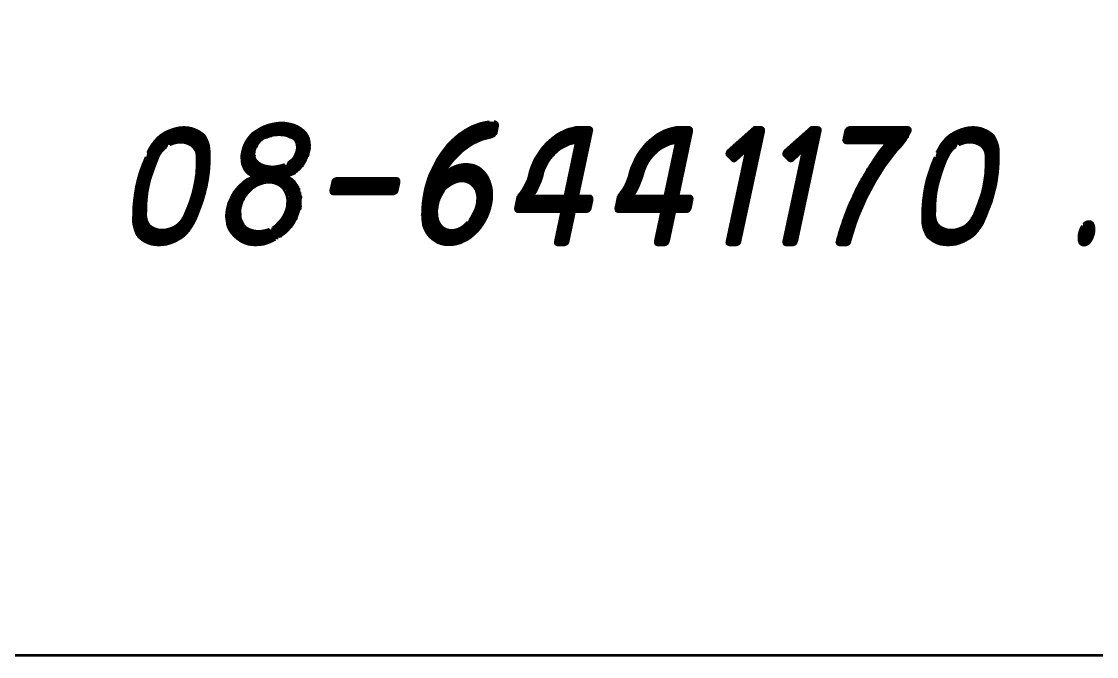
# Model space of a CAD drawing. Extents: x 489 to 720, y 1028 to 1176.
# Drawn here: x 684.046 to 689.001, y 1102.946 to 1105.875 of the extents above; entities that cross this region are included whole.
import ezdxf

# ---------------------------------------------------------------- set-up
doc = ezdxf.new("R2010")
doc.units = 0
doc.header["$MEASUREMENT"] = 0
doc.layers.add('M1280', color=7, linetype='Continuous')

msp = doc.modelspace()

# ---------------------------------------------------------------- linework, layer by layer
at = {"layer": 'M1280', "color": 7, "linetype": 'Continuous', "ltscale": 0.045455, "const_width": 0.0112}
for points in [[(675.0281, 1118.0131), (675.0281, 1120.0154), (720.2213, 1120.0154), (720.2213, 1102.9517), (675.0281, 1102.9517)], [(685.2327, 1104.8801), (685.2463, 1104.8892), (685.2611, 1104.8995), (685.2736, 1104.912), (685.285, 1104.9245), (685.2963, 1104.9381), (685.3054, 1104.954), (685.3134, 1104.9699), (685.3202, 1104.987), (685.3259, 1105.004), (685.3304, 1105.0199), (685.3327, 1105.0381), (685.3327, 1105.054), (685.3327, 1105.0699), (685.3281, 1105.0858), (685.3247, 1105.0995), (685.3191, 1105.1142), (685.3111, 1105.1256), (685.3031, 1105.137), (685.2929, 1105.1472), (685.2816, 1105.154), (685.2702, 1105.1608), (685.2827, 1105.1654), (685.2975, 1105.171), (685.31, 1105.1801), (685.3225, 1105.1904), (685.3338, 1105.2017), (685.3441, 1105.2142), (685.3531, 1105.229), (685.36, 1105.2438), (685.3656, 1105.2585), (685.3713, 1105.2756), (685.3736, 1105.2904), (685.3747, 1105.3063), (685.3725, 1105.321), (685.3702, 1105.3347), (685.3645, 1105.3483), (685.3577, 1105.3597), (685.3463, 1105.371), (685.3338, 1105.3813), (685.3191, 1105.3904), (685.3043, 1105.3972), (685.2872, 1105.4017), (685.2713, 1105.4051), (685.2543, 1105.4074), (685.2361, 1105.4074), (685.2191, 1105.4051), (685.1997, 1105.4017), (685.1827, 1105.3972), (685.1645, 1105.3904), (685.1463, 1105.3813), (685.1293, 1105.371), (685.1122, 1105.3597), (685.1009, 1105.3483), (685.0906, 1105.3347), (685.0816, 1105.321), (685.0736, 1105.3063), (685.0679, 1105.2904), (685.0645, 1105.2756), (685.0611, 1105.2585), (685.0611, 1105.2438), (685.0622, 1105.229), (685.0645, 1105.2142), (685.0702, 1105.2017), (685.0759, 1105.1904), (685.0838, 1105.1801), (685.0941, 1105.171), (685.1043, 1105.1654), (685.1156, 1105.1608), (685.102, 1105.154), (685.0861, 1105.1472), (685.0725, 1105.137), (685.06, 1105.1256), (685.0475, 1105.1142), (685.035, 1105.0995), (685.0247, 1105.0858), (685.0156, 1105.0699), (685.0088, 1105.054), (685.0009, 1105.0381), (684.9963, 1105.0199), (684.9929, 1105.004), (684.9906, 1104.987), (684.9906, 1104.9699), (684.9929, 1104.954), (684.9952, 1104.9381), (684.9997, 1104.9245), (685.0054, 1104.912), (685.0145, 1104.8995), (685.0236, 1104.8892), (685.0327, 1104.8801), (685.0452, 1104.8699), (685.06, 1104.8597), (685.0747, 1104.8529), (685.0918, 1104.8472), (685.1077, 1104.8449), (685.1247, 1104.8438), (685.1441, 1104.8449), (685.1611, 1104.8472), (685.1804, 1104.8529), (685.1975, 1104.8597), (685.2168, 1104.8699)], [(685.16, 1105.3324), (685.1736, 1105.396)], [(685.1702, 1105.3404), (685.1816, 1105.396)], [(685.1781, 1105.3404), (685.1895, 1105.396)], [(685.185, 1105.3404), (685.1963, 1105.396)], [(685.1929, 1105.3404), (685.2054, 1105.4051)], [(685.202, 1105.3506), (685.2145, 1105.4051)], [(685.2111, 1105.3506), (685.2225, 1105.4051)], [(685.2179, 1105.3506), (685.2293, 1105.4051)], [(685.2259, 1105.3506), (685.2372, 1105.4051)], [(685.2327, 1105.3506), (685.2441, 1105.4051)], [(685.2406, 1105.3506), (685.2531, 1105.4051)], [(685.2497, 1105.3506), (685.26, 1105.4051)], [(685.2566, 1105.3506), (685.2679, 1105.4051)], [(685.2645, 1105.3506), (685.2759, 1105.4051)], [(685.2713, 1105.3506), (685.2827, 1105.4051)], [(685.277, 1105.3404), (685.2918, 1105.4051)], [(685.285, 1105.3404), (685.2975, 1105.396)], [(685.2929, 1105.3404), (685.3043, 1105.396)], [(685.2986, 1105.3324), (685.3122, 1105.396)], [(686.2236, 1105.4131), (686.2293, 1105.4131), (686.2338, 1105.4108), (686.2384, 1105.4074), (686.2406, 1105.4017), (686.2418, 1105.396), (686.235, 1105.3597), (686.2304, 1105.354), (686.2259, 1105.3483), (686.2202, 1105.3449), (686.2134, 1105.3415), (686.2077, 1105.3404), (686.1884, 1105.3358), (686.1679, 1105.3301), (686.1475, 1105.321), (686.1281, 1105.312), (686.1088, 1105.2995), (686.0895, 1105.2858), (686.0725, 1105.2722), (686.0554, 1105.2551), (686.0384, 1105.2381), (686.0236, 1105.2188), (686.0088, 1105.1995), (685.9963, 1105.1779), (686.01, 1105.1892), (686.0259, 1105.1983), (686.0406, 1105.2051), (686.0566, 1105.2108), (686.0713, 1105.2142), (686.0872, 1105.2165), (686.102, 1105.2165), (686.1168, 1105.2142), (686.1304, 1105.212), (686.1441, 1105.2063), (686.1566, 1105.1995), (686.1668, 1105.1915), (686.1781, 1105.1801), (686.1872, 1105.1688), (686.1952, 1105.1563), (686.202, 1105.1404), (686.2077, 1105.1245), (686.2122, 1105.1074), (686.2145, 1105.0892), (686.2145, 1105.071), (686.2134, 1105.0517), (686.21, 1105.0324), (686.2054, 1105.0131), (686.1997, 1104.9938), (686.1918, 1104.9745), (686.1827, 1104.9563), (686.1713, 1104.9381), (686.16, 1104.9222), (686.1475, 1104.9074), (686.1316, 1104.8926), (686.1179, 1104.8801), (686.1031, 1104.8699), (686.0861, 1104.862), (686.0713, 1104.854), (686.0554, 1104.8495), (686.0384, 1104.846), (686.0236, 1104.8449), (686.0077, 1104.8449), (685.9929, 1104.846), (685.9793, 1104.8495), (685.9645, 1104.8551), (685.952, 1104.8631), (685.9406, 1104.871), (685.9281, 1104.8813), (685.9191, 1104.8926), (685.9111, 1104.9051), (685.9043, 1104.9188), (685.8986, 1104.9335), (685.8952, 1104.9585), (685.8941, 1104.9847), (685.8941, 1105.0085), (685.8963, 1105.0358), (685.8997, 1105.0608), (685.9043, 1105.0881), (685.91, 1105.1142), (685.9179, 1105.1392), (685.927, 1105.1665), (685.9395, 1105.1915), (685.952, 1105.2165), (685.9645, 1105.2415), (685.9804, 1105.2654), (685.9963, 1105.287), (686.0111, 1105.3063), (686.0281, 1105.3233), (686.0452, 1105.3392), (686.0645, 1105.3551), (686.0827, 1105.3676), (686.1031, 1105.3801), (686.1225, 1105.3904), (686.1429, 1105.3983), (686.1622, 1105.4051), (686.1838, 1105.4097), (686.2031, 1105.4131)], [(686.1066, 1105.296), (686.127, 1105.396)], [(686.1156, 1105.3063), (686.1338, 1105.396)], [(686.1236, 1105.3063), (686.1429, 1105.396)], [(686.1327, 1105.3142), (686.152, 1105.4051)], [(686.1406, 1105.3142), (686.16, 1105.4051)], [(686.1509, 1105.3233), (686.1668, 1105.4051)], [(686.1577, 1105.3233), (686.1759, 1105.4051)], [(686.1668, 1105.3324), (686.185, 1105.4131)], [(686.1759, 1105.3324), (686.1929, 1105.4131)], [(686.1827, 1105.3324), (686.1997, 1105.4131)], [(686.1929, 1105.3404), (686.2077, 1105.4131)], [(686.1997, 1105.3404), (686.2145, 1105.4131)], [(686.2077, 1105.3404), (686.2236, 1105.4131)], [(686.2145, 1105.3404), (686.2316, 1105.4131)], [(686.2259, 1105.3506), (686.2361, 1105.4051)], [(684.6202, 1105.2506), (684.6066, 1105.2176), (684.5941, 1105.1847), (684.5838, 1105.1495), (684.5759, 1105.1154), (684.5702, 1105.0813), (684.5656, 1105.046), (684.5622, 1105.012), (684.5622, 1104.979), (684.5611, 1104.9608), (684.5622, 1104.9426), (684.5668, 1104.9245), (684.5713, 1104.9085), (684.5781, 1104.8926), (684.5872, 1104.8801), (684.5997, 1104.8699), (684.6145, 1104.8597), (684.6293, 1104.8529), (684.6463, 1104.8472), (684.6622, 1104.8449), (684.6793, 1104.8438), (684.6975, 1104.8449), (684.7156, 1104.8472), (684.7338, 1104.8529), (684.752, 1104.8597), (684.7702, 1104.8699), (684.7872, 1104.8801), (684.802, 1104.8926), (684.8156, 1104.9085), (684.827, 1104.9245), (684.8384, 1104.9426), (684.8475, 1104.9608), (684.8554, 1104.979), (684.8679, 1105.012), (684.8804, 1105.046), (684.8906, 1105.0813), (684.8986, 1105.1154), (684.9054, 1105.1495), (684.91, 1105.1847), (684.9122, 1105.2176), (684.9122, 1105.2506), (684.9134, 1105.2699), (684.9111, 1105.2881), (684.9088, 1105.3063), (684.9031, 1105.3222), (684.8963, 1105.337), (684.8884, 1105.3506), (684.8747, 1105.3608), (684.8611, 1105.3699), (684.8463, 1105.3767), (684.8293, 1105.3824), (684.8134, 1105.3858), (684.7952, 1105.387), (684.777, 1105.3858), (684.7588, 1105.3824), (684.7406, 1105.3767), (684.7225, 1105.3699), (684.7043, 1105.3608), (684.6884, 1105.3506), (684.6725, 1105.337), (684.66, 1105.3222), (684.6475, 1105.3063), (684.6361, 1105.2881), (684.627, 1105.2699)], [(684.6531, 1105.1881), (684.6884, 1105.3506)], [(684.6702, 1105.2335), (684.6975, 1105.3597)], [(684.6827, 1105.2597), (684.7043, 1105.3597)], [(684.6952, 1105.2779), (684.7145, 1105.3688)], [(684.7043, 1105.287), (684.7213, 1105.3688)], [(684.7145, 1105.296), (684.7316, 1105.3767)], [(684.7236, 1105.3063), (684.7395, 1105.3767)], [(684.7316, 1105.3063), (684.7475, 1105.3767)], [(684.7395, 1105.3063), (684.7543, 1105.3767)], [(684.7486, 1105.3142), (684.7634, 1105.387)], [(684.7566, 1105.3142), (684.7725, 1105.387)], [(684.7634, 1105.3142), (684.7793, 1105.387)], [(684.7725, 1105.3142), (684.7872, 1105.387)], [(684.7793, 1105.3142), (684.7952, 1105.387)], [(684.7872, 1105.3142), (684.802, 1105.387)], [(684.7952, 1105.3142), (684.8111, 1105.387)], [(684.802, 1105.3142), (684.8179, 1105.387)], [(684.8111, 1105.3142), (684.8259, 1105.387)], [(684.8168, 1105.3063), (684.8316, 1105.3767)], [(684.8236, 1105.3063), (684.8384, 1105.3767)], [(684.8316, 1105.3063), (684.8475, 1105.3767)], [(684.8372, 1105.296), (684.8554, 1105.3767)], [(684.8429, 1105.287), (684.8611, 1105.3688)], [(684.8497, 1105.2779), (684.8679, 1105.3688)], [(684.8531, 1105.2597), (684.8736, 1105.3597)], [(684.8554, 1105.2335), (684.8816, 1105.3597)], [(684.8884, 1105.3506), (684.8554, 1105.1972)], [(685.077, 1105.1972), (685.1122, 1105.3597)], [(685.0827, 1105.1881), (685.1191, 1105.3597)], [(685.0895, 1105.1779), (685.1304, 1105.3688)], [(685.0952, 1105.1688), (685.1395, 1105.3767)], [(685.2759, 1105.2245), (685.2838, 1105.2301), (685.2941, 1105.2381), (685.3009, 1105.246), (685.3066, 1105.2563), (685.3111, 1105.2676), (685.3145, 1105.2779), (685.3168, 1105.2892), (685.3168, 1105.2995), (685.3145, 1105.3097), (685.3122, 1105.3188), (685.3077, 1105.3267), (685.3009, 1105.3335), (685.2941, 1105.3381), (685.285, 1105.3404), (685.2713, 1105.3472), (685.2566, 1105.3506), (685.2406, 1105.3517), (685.2259, 1105.3517), (685.21, 1105.3506), (685.1941, 1105.3472), (685.1781, 1105.3404), (685.1668, 1105.3381), (685.1577, 1105.3335), (685.1497, 1105.3267), (685.1418, 1105.3188), (685.135, 1105.3097), (685.1293, 1105.2995), (685.1236, 1105.2892), (685.1202, 1105.2779), (685.1191, 1105.2676), (685.1191, 1105.2563), (685.1213, 1105.246), (685.1247, 1105.2381), (685.1316, 1105.2301), (685.1372, 1105.2245), (685.1497, 1105.2165), (685.1634, 1105.2108), (685.1793, 1105.2074), (685.1941, 1105.2051), (685.2111, 1105.2051), (685.227, 1105.2074), (685.2429, 1105.2108), (685.26, 1105.2165)], [(685.1304, 1105.296), (685.1463, 1105.3767)], [(685.1418, 1105.3142), (685.1566, 1105.387)], [(685.1509, 1105.3233), (685.1634, 1105.387)], [(685.2952, 1105.1688), (685.3395, 1105.3767)], [(685.3031, 1105.1688), (685.3463, 1105.3767)], [(685.3066, 1105.3324), (685.3179, 1105.387)], [(685.3122, 1105.3233), (685.3247, 1105.387)], [(685.3122, 1105.1779), (685.352, 1105.3688)], [(685.3179, 1105.3142), (685.3338, 1105.387)], [(685.3213, 1105.1881), (685.3577, 1105.3597)], [(685.3316, 1105.1972), (685.3634, 1105.3506)], [(686.0293, 1105.2245), (686.0566, 1105.3506)], [(686.0406, 1105.2415), (686.0656, 1105.3597)], [(686.0497, 1105.2506), (686.0736, 1105.3597)], [(686.06, 1105.2597), (686.0827, 1105.3688)], [(686.0691, 1105.2699), (686.0918, 1105.3767)], [(686.0793, 1105.2779), (686.1009, 1105.3767)], [(686.0884, 1105.287), (686.11, 1105.387)], [(686.0963, 1105.287), (686.1179, 1105.387)], [(686.6747, 1105.3688), (686.6759, 1105.3733), (686.6747, 1105.379), (686.6725, 1105.3824), (686.6679, 1105.3858), (686.6634, 1105.387), (686.602, 1105.387), (686.5838, 1105.3824), (686.5656, 1105.3779), (686.5486, 1105.371), (686.5304, 1105.362), (686.5134, 1105.3517), (686.4963, 1105.3392), (686.4804, 1105.3256), (686.4656, 1105.312), (686.4497, 1105.2949), (686.4372, 1105.2779), (686.4259, 1105.2597), (686.4134, 1105.2415), (686.4043, 1105.221), (686.3963, 1105.2017), (686.3895, 1105.1801), (686.385, 1105.1608), (686.3804, 1105.1449), (686.3725, 1105.1279), (686.3645, 1105.1131), (686.3554, 1105.0972), (686.3463, 1105.0835), (686.3338, 1105.0699)], [(686.4884, 1105.2506), (686.51, 1105.3506)], [(686.4986, 1105.2597), (686.5191, 1105.3597)], [(686.6168, 1105.387), (686.5066, 1104.862), (686.5054, 1104.8563), (686.5066, 1104.8506), (686.5088, 1104.8472), (686.5134, 1104.8449), (686.5168, 1104.8438), (686.5486, 1104.8438), (686.5531, 1104.8449), (686.5577, 1104.8472), (686.5622, 1104.8506), (686.5656, 1104.8563), (686.5668, 1104.862)], [(686.5077, 1105.2699), (686.527, 1105.3597)], [(686.51, 1104.8438), (686.6259, 1105.387)], [(686.5168, 1104.8438), (686.6327, 1105.387)], [(686.5168, 1105.2779), (686.5361, 1105.3688)], [(686.5247, 1104.8438), (686.6406, 1105.387)], [(686.527, 1105.287), (686.5452, 1105.3688)], [(686.5327, 1104.8438), (686.6475, 1105.387)], [(686.5338, 1105.287), (686.5543, 1105.3767)], [(686.5406, 1104.8438), (686.6554, 1105.387)], [(686.5441, 1105.296), (686.5611, 1105.3767)], [(686.5486, 1104.8438), (686.6634, 1105.387)], [(686.5543, 1105.3063), (686.5691, 1105.3767)], [(686.5554, 1104.8438), (686.6713, 1105.387)], [(686.5611, 1105.3063), (686.5759, 1105.3767)], [(686.5668, 1104.862), (686.6747, 1105.3688)], [(686.5691, 1105.3063), (686.5872, 1105.387)], [(686.5793, 1105.3142), (686.5941, 1105.387)], [(686.5872, 1105.3142), (686.602, 1105.387)], [(686.5941, 1105.3142), (686.6088, 1105.387)], [(687.1361, 1105.3688), (687.1361, 1105.3733), (687.135, 1105.379), (687.1327, 1105.3824), (687.1293, 1105.3858), (687.1247, 1105.387), (687.0634, 1105.387), (687.0452, 1105.3824), (687.0281, 1105.3779), (687.0088, 1105.371), (686.9918, 1105.362), (686.9736, 1105.3517), (686.9577, 1105.3392), (686.9418, 1105.3256), (686.9259, 1105.312), (686.9122, 1105.2949), (686.8986, 1105.2779), (686.8861, 1105.2597), (686.8759, 1105.2415), (686.8668, 1105.221), (686.8577, 1105.2017), (686.8509, 1105.1801), (686.8463, 1105.1608), (686.8406, 1105.1449), (686.8338, 1105.1279), (686.827, 1105.1131), (686.8168, 1105.0972), (686.8066, 1105.0835), (686.7963, 1105.0699)], [(686.9497, 1105.2506), (686.9702, 1105.3506)], [(686.96, 1105.2597), (686.9804, 1105.3597)], [(687.0781, 1105.387), (686.9668, 1104.862), (686.9668, 1104.8563), (686.9679, 1104.8506), (686.9702, 1104.8472), (686.9736, 1104.8449), (686.9781, 1104.8438), (687.0088, 1104.8438), (687.0145, 1104.8449), (687.0191, 1104.8472), (687.0236, 1104.8506), (687.027, 1104.8563), (687.0293, 1104.862)], [(686.9691, 1105.2699), (686.9884, 1105.3597)], [(686.9702, 1104.8438), (687.0861, 1105.387)], [(686.9781, 1104.8438), (687.0941, 1105.387)], [(686.9781, 1105.2779), (686.9975, 1105.3688)], [(686.9872, 1104.8438), (687.1009, 1105.387)], [(686.9884, 1105.287), (687.0054, 1105.3688)], [(686.9941, 1104.8438), (687.11, 1105.387)], [(686.9963, 1105.287), (687.0145, 1105.3767)], [(687.002, 1104.8438), (687.1168, 1105.387)], [(687.0054, 1105.296), (687.0236, 1105.3767)], [(687.0088, 1104.8438), (687.1247, 1105.387)], [(687.0145, 1105.3063), (687.0304, 1105.3767)], [(687.0168, 1104.8438), (687.1327, 1105.387)], [(687.0236, 1105.3063), (687.0384, 1105.3767)], [(687.0293, 1104.862), (687.1361, 1105.3688)], [(687.0304, 1105.3063), (687.0475, 1105.387)], [(687.0406, 1105.3142), (687.0554, 1105.387)], [(687.0475, 1105.3142), (687.0634, 1105.387)], [(687.0554, 1105.3142), (687.0713, 1105.387)], [(687.2975, 1104.862), (687.2963, 1104.8563), (687.2975, 1104.8506), (687.3009, 1104.8472), (687.3054, 1104.8449), (687.31, 1104.8438), (687.3395, 1104.8438), (687.3452, 1104.8449), (687.3497, 1104.8472), (687.3543, 1104.8506), (687.3577, 1104.8563), (687.3588, 1104.862), (687.4679, 1105.3688), (687.4679, 1105.3733), (687.4668, 1105.379), (687.4634, 1105.3824), (687.46, 1105.3858), (687.4554, 1105.387), (687.4236, 1105.387), (687.3009, 1105.2779), (687.2986, 1105.2722), (687.2963, 1105.2665), (687.2975, 1105.2597), (687.3225, 1105.2335), (687.327, 1105.2313), (687.3327, 1105.2313), (687.3372, 1105.2335), (687.3861, 1105.2779)], [(687.2975, 1104.862), (687.4054, 1105.3688)], [(687.3009, 1104.8438), (687.4145, 1105.3767)], [(687.31, 1104.8438), (687.4236, 1105.387)], [(687.3168, 1104.8438), (687.4327, 1105.387)], [(687.3247, 1104.8438), (687.4406, 1105.387)], [(687.3316, 1104.8438), (687.4475, 1105.387)], [(687.3395, 1104.8438), (687.4554, 1105.387)], [(687.3486, 1104.8438), (687.4622, 1105.387)], [(687.3668, 1105.2597), (687.3861, 1105.3506)], [(687.3759, 1105.2699), (687.3963, 1105.3597)], [(687.5588, 1104.862), (687.5588, 1104.8563), (687.56, 1104.8506), (687.5622, 1104.8472), (687.5656, 1104.8449), (687.5702, 1104.8438), (687.602, 1104.8438), (687.6066, 1104.8449), (687.6111, 1104.8472), (687.6156, 1104.8506), (687.6179, 1104.8563), (687.6202, 1104.862), (687.7281, 1105.3688), (687.7281, 1105.3733), (687.7281, 1105.379), (687.7247, 1105.3824), (687.7213, 1105.3858), (687.7168, 1105.387), (687.6861, 1105.387), (687.5634, 1105.2779), (687.56, 1105.2722), (687.5588, 1105.2665), (687.5588, 1105.2597), (687.5838, 1105.2335), (687.5895, 1105.2313), (687.5941, 1105.2313), (687.5997, 1105.2335), (687.6475, 1105.2779)], [(687.5588, 1104.862), (687.6668, 1105.3688)], [(687.5634, 1104.8438), (687.677, 1105.3767)], [(687.5702, 1104.8438), (687.6861, 1105.387)], [(687.5781, 1104.8438), (687.6941, 1105.387)], [(687.585, 1104.8438), (687.7009, 1105.387)], [(687.5941, 1104.8438), (687.71, 1105.387)], [(687.602, 1104.8438), (687.7168, 1105.387)], [(687.6088, 1104.8438), (687.7247, 1105.387)], [(687.6293, 1105.2597), (687.6475, 1105.3506)], [(687.6384, 1105.2699), (687.6566, 1105.3597)], [(687.8361, 1105.3324), (687.8361, 1105.3267), (687.8372, 1105.3222), (687.8395, 1105.3176), (687.8429, 1105.3154), (687.8475, 1105.3142), (688.0327, 1105.3142), (688.0054, 1105.2813), (687.9804, 1105.246), (687.9577, 1105.2097), (687.935, 1105.1733), (687.9134, 1105.137), (687.8929, 1105.0983), (687.8759, 1105.0597), (687.8577, 1105.021), (687.8429, 1104.9824), (687.8293, 1104.9426), (687.8156, 1104.9029), (687.8054, 1104.862), (687.8043, 1104.8563), (687.8054, 1104.8506), (687.8088, 1104.8472), (687.8122, 1104.8449), (687.8168, 1104.8438), (687.8475, 1104.8438), (687.852, 1104.8449), (687.8566, 1104.8472), (687.8611, 1104.8506), (687.8645, 1104.8563), (687.8656, 1104.862), (687.8781, 1104.9029), (687.8906, 1104.9426), (687.9054, 1104.9824), (687.9225, 1105.021), (687.9395, 1105.0608), (687.96, 1105.0983), (687.9804, 1105.137), (688.0031, 1105.1733), (688.0259, 1105.2097), (688.052, 1105.2438), (688.0781, 1105.2779), (688.0941, 1105.2938), (688.1077, 1105.3108), (688.1213, 1105.329), (688.1327, 1105.3495), (688.1429, 1105.3688), (688.1441, 1105.3733), (688.1429, 1105.379), (688.1395, 1105.3824), (688.1361, 1105.3858), (688.1316, 1105.387), (687.8622, 1105.387), (687.8577, 1105.3858), (687.8531, 1105.3824), (687.8486, 1105.379), (687.8452, 1105.3733), (687.8441, 1105.3688), (687.8361, 1105.3324), (687.8441, 1105.3688)], [(687.8338, 1105.3233), (687.8452, 1105.3767)], [(687.8395, 1105.3142), (687.8554, 1105.387)], [(687.8475, 1105.3142), (687.8622, 1105.387)], [(687.8554, 1105.3142), (687.8713, 1105.387)], [(687.8622, 1105.3142), (687.8781, 1105.387)], [(687.8713, 1105.3142), (687.8861, 1105.387)], [(687.8781, 1105.3142), (687.8929, 1105.387)], [(687.8861, 1105.3142), (687.9009, 1105.387)], [(687.8929, 1105.3142), (687.91, 1105.387)], [(687.9009, 1105.3142), (687.9168, 1105.387)], [(687.91, 1105.3142), (687.9247, 1105.387)], [(687.9168, 1105.3142), (687.9316, 1105.387)], [(687.9247, 1105.3142), (687.9395, 1105.387)], [(687.9316, 1105.3142), (687.9463, 1105.387)], [(687.9395, 1105.3142), (687.9554, 1105.387)], [(687.9463, 1105.3142), (687.9634, 1105.387)], [(687.9554, 1105.3142), (687.9702, 1105.387)], [(687.9634, 1105.3142), (687.9781, 1105.387)], [(687.9702, 1105.3142), (687.985, 1105.387)], [(687.9781, 1105.3142), (687.9941, 1105.387)], [(687.985, 1105.3142), (688.002, 1105.387)], [(687.9941, 1105.3142), (688.0088, 1105.387)], [(688.002, 1105.3142), (688.0168, 1105.387)], [(688.0031, 1105.1779), (688.0475, 1105.387)], [(688.0088, 1105.3142), (688.0236, 1105.387)], [(688.0145, 1105.1972), (688.0554, 1105.387)], [(688.0168, 1105.3142), (688.0327, 1105.387)], [(688.0236, 1105.3142), (688.0395, 1105.387)], [(688.0236, 1105.2051), (688.0622, 1105.387)], [(688.0361, 1105.2245), (688.0713, 1105.387)], [(688.0475, 1105.2415), (688.0781, 1105.387)], [(688.0566, 1105.2506), (688.0861, 1105.387)], [(688.0679, 1105.2699), (688.0929, 1105.387)], [(688.0781, 1105.2779), (688.1009, 1105.387)], [(688.0872, 1105.287), (688.1088, 1105.387)], [(688.0975, 1105.296), (688.1168, 1105.387)], [(688.1088, 1105.3142), (688.1247, 1105.387)], [(688.1191, 1105.3233), (688.1316, 1105.387)], [(688.1304, 1105.3404), (688.1395, 1105.387)], [(688.2566, 1105.2506), (688.2429, 1105.2176), (688.2316, 1105.1847), (688.2202, 1105.1495), (688.2122, 1105.1154), (688.2066, 1105.0813), (688.202, 1105.046), (688.1997, 1105.012), (688.1997, 1104.979), (688.1986, 1104.9608), (688.1997, 1104.9426), (688.2031, 1104.9245), (688.2088, 1104.9085), (688.2156, 1104.8926), (688.2236, 1104.8801), (688.2372, 1104.8699), (688.2509, 1104.8597), (688.2656, 1104.8529), (688.2827, 1104.8472), (688.2986, 1104.8449), (688.3168, 1104.8438), (688.3338, 1104.8449), (688.3531, 1104.8472), (688.3702, 1104.8529), (688.3884, 1104.8597), (688.4066, 1104.8699), (688.4236, 1104.8801), (688.4395, 1104.8926), (688.452, 1104.9085), (688.4645, 1104.9245), (688.4759, 1104.9426), (688.4838, 1104.9608), (688.4918, 1104.979), (688.5043, 1105.012), (688.5179, 1105.046), (688.527, 1105.0813), (688.5361, 1105.1154), (688.5418, 1105.1495), (688.5463, 1105.1847), (688.5486, 1105.2176), (688.5486, 1105.2506), (688.5497, 1105.2699), (688.5486, 1105.2881), (688.5452, 1105.3063), (688.5395, 1105.3222), (688.5327, 1105.337), (688.5247, 1105.3506), (688.5111, 1105.3608), (688.4975, 1105.3699), (688.4827, 1105.3767), (688.4656, 1105.3824), (688.4497, 1105.3858), (688.4327, 1105.387), (688.4134, 1105.3858), (688.3963, 1105.3824), (688.377, 1105.3767), (688.36, 1105.3699), (688.3418, 1105.3608), (688.3247, 1105.3506), (688.3088, 1105.337), (688.2963, 1105.3222), (688.2838, 1105.3063), (688.2736, 1105.2881), (688.2634, 1105.2699)], [(688.2895, 1105.1881), (688.3247, 1105.3506)], [(688.3066, 1105.2335), (688.3338, 1105.3597)], [(688.3202, 1105.2597), (688.3406, 1105.3597)], [(688.3316, 1105.2779), (688.352, 1105.3688)], [(688.3406, 1105.287), (688.3588, 1105.3688)], [(688.352, 1105.296), (688.3679, 1105.3767)], [(688.3611, 1105.3063), (688.3759, 1105.3767)], [(688.3679, 1105.3063), (688.3838, 1105.3767)], [(688.3759, 1105.3063), (688.3906, 1105.3767)], [(688.385, 1105.3142), (688.4009, 1105.387)], [(688.3941, 1105.3142), (688.4088, 1105.387)], [(688.4009, 1105.3142), (688.4168, 1105.387)], [(688.4088, 1105.3142), (688.4236, 1105.387)], [(688.4168, 1105.3142), (688.4327, 1105.387)], [(688.4236, 1105.3142), (688.4395, 1105.387)], [(688.4327, 1105.3142), (688.4475, 1105.387)], [(688.4395, 1105.3142), (688.4543, 1105.387)], [(688.4475, 1105.3142), (688.4622, 1105.387)], [(688.4531, 1105.3063), (688.4679, 1105.3767)], [(688.46, 1105.3063), (688.477, 1105.3767)], [(688.4679, 1105.3063), (688.4838, 1105.3767)], [(688.4747, 1105.296), (688.4918, 1105.3767)], [(688.4804, 1105.287), (688.4975, 1105.3688)], [(688.4861, 1105.2779), (688.5043, 1105.3688)], [(688.4895, 1105.2597), (688.51, 1105.3597)], [(688.4918, 1105.2335), (688.5191, 1105.3597)], [(688.5247, 1105.3506), (688.4918, 1105.1972)], [(684.5668, 1104.9245), (684.6475, 1105.3063)], [(684.5702, 1104.9074), (684.6588, 1105.3233)], [(684.5759, 1104.8972), (684.6679, 1105.3324)], [(684.5816, 1104.8892), (684.677, 1105.3404)], [(684.7145, 1105.296), (684.7043, 1105.2881), (684.6952, 1105.279), (684.6872, 1105.2688), (684.6793, 1105.2563), (684.6747, 1105.2449), (684.6702, 1105.2335), (684.6588, 1105.204), (684.6486, 1105.1745), (684.6384, 1105.1449), (684.6316, 1105.1154), (684.6259, 1105.0858), (684.6225, 1105.0551), (684.6202, 1105.0267), (684.6202, 1104.9972), (684.6191, 1104.9858), (684.6202, 1104.9733), (684.6225, 1104.962), (684.6259, 1104.9517), (684.6304, 1104.9426), (684.6372, 1104.9335), (684.6486, 1104.9256), (684.66, 1104.9199), (684.6736, 1104.9154), (684.6872, 1104.9131), (684.702, 1104.9131), (684.7156, 1104.9154), (684.7316, 1104.9199), (684.7463, 1104.9256), (684.76, 1104.9335), (684.7702, 1104.9426), (684.7793, 1104.9517), (684.7872, 1104.962), (684.7941, 1104.9733), (684.7997, 1104.9858), (684.8043, 1104.9972), (684.8168, 1105.0267), (684.827, 1105.0551), (684.8361, 1105.0858), (684.8429, 1105.1154), (684.8486, 1105.1449), (684.8531, 1105.1745), (684.8543, 1105.204), (684.8554, 1105.2335), (684.8554, 1105.2449), (684.8554, 1105.2563), (684.8531, 1105.2688), (684.8497, 1105.279), (684.8429, 1105.2881), (684.8372, 1105.296), (684.8259, 1105.3051), (684.8145, 1105.3108), (684.8009, 1105.3154), (684.7872, 1105.3176), (684.7736, 1105.3176), (684.7577, 1105.3154), (684.7429, 1105.3108), (684.7293, 1105.3051)], [(684.7963, 1104.8892), (684.8929, 1105.3404)], [(684.8066, 1104.8972), (684.8986, 1105.3324)], [(684.8168, 1104.9074), (684.9043, 1105.3233)], [(684.8281, 1104.9245), (684.9088, 1105.3063)], [(685.0645, 1105.2415), (685.0793, 1105.3142)], [(685.0656, 1105.2142), (685.0918, 1105.3324)], [(685.0713, 1105.2051), (685.1009, 1105.3404)], [(685.3406, 1105.2051), (685.3702, 1105.3404)], [(685.352, 1105.2245), (685.3736, 1105.3233)], [(685.3656, 1105.2506), (685.3759, 1105.296)], [(685.9191, 1104.8892), (686.0054, 1105.296)], [(685.9247, 1104.8801), (686.0179, 1105.3142)], [(686.027, 1105.3233), (685.9963, 1105.1779), (685.9656, 1105.0335)], [(686.0077, 1105.1972), (686.0372, 1105.3324)], [(686.0202, 1105.2142), (686.0463, 1105.3404)], [(686.3884, 1104.9972), (686.452, 1105.296)], [(686.602, 1105.3142), (686.5872, 1105.3131), (686.5725, 1105.3097), (686.5588, 1105.3029), (686.5441, 1105.296), (686.5293, 1105.2881), (686.5168, 1105.2779), (686.5043, 1105.2665), (686.4918, 1105.2529), (686.4816, 1105.2404), (686.4713, 1105.2256), (686.4634, 1105.2097), (686.4554, 1105.1938), (686.4497, 1105.1767), (686.4463, 1105.1608), (686.4384, 1105.137), (686.4281, 1105.1142), (686.4179, 1105.0915), (686.4031, 1105.0699), (686.5497, 1105.0699)], [(686.4145, 1105.0881), (686.4622, 1105.3063)], [(686.4293, 1105.1154), (686.4736, 1105.3233)], [(686.4463, 1105.1608), (686.4827, 1105.3324)], [(686.4656, 1105.2142), (686.4895, 1105.3324)], [(686.477, 1105.2335), (686.5009, 1105.3404)], [(686.8497, 1104.9972), (686.9134, 1105.296)], [(687.0634, 1105.3142), (687.0486, 1105.3131), (687.035, 1105.3097), (687.0191, 1105.3029), (687.0054, 1105.296), (686.9918, 1105.2881), (686.977, 1105.2779), (686.9656, 1105.2665), (686.9531, 1105.2529), (686.9429, 1105.2404), (686.9327, 1105.2256), (686.9247, 1105.2097), (686.9179, 1105.1938), (686.9122, 1105.1767), (686.9077, 1105.1608), (686.8986, 1105.137), (686.8895, 1105.1142), (686.8781, 1105.0915), (686.8656, 1105.0699), (687.0111, 1105.0699)], [(686.877, 1105.0881), (686.9225, 1105.3063)], [(686.8895, 1105.1154), (686.9338, 1105.3233)], [(686.9077, 1105.1608), (686.9441, 1105.3324)], [(686.927, 1105.2142), (686.952, 1105.3324)], [(686.9372, 1105.2335), (686.9611, 1105.3404)], [(687.3111, 1105.2506), (687.3213, 1105.296)], [(687.3168, 1105.2415), (687.3304, 1105.3063)], [(687.3225, 1105.2335), (687.3395, 1105.3142)], [(687.3304, 1105.2335), (687.3497, 1105.3233)], [(687.3372, 1105.2335), (687.3588, 1105.3324)], [(687.3486, 1105.2415), (687.3668, 1105.3324)], [(687.3577, 1105.2506), (687.3759, 1105.3404)], [(687.5725, 1105.2506), (687.5816, 1105.296)], [(687.5781, 1105.2415), (687.5918, 1105.3063)], [(687.5838, 1105.2335), (687.602, 1105.3142)], [(687.5918, 1105.2335), (687.6111, 1105.3233)], [(687.5997, 1105.2335), (687.6202, 1105.3324)], [(687.6088, 1105.2415), (687.6293, 1105.3324)], [(687.6179, 1105.2506), (687.6384, 1105.3404)], [(687.9918, 1105.1608), (688.0225, 1105.3063)], [(688.2031, 1104.9245), (688.2838, 1105.3063)], [(688.2066, 1104.9074), (688.2952, 1105.3233)], [(688.2122, 1104.8972), (688.3043, 1105.3324)], [(688.2179, 1104.8892), (688.3145, 1105.3404)], [(688.352, 1105.296), (688.3406, 1105.2881), (688.3327, 1105.279), (688.3247, 1105.2688), (688.3179, 1105.2563), (688.3122, 1105.2449), (688.3066, 1105.2335), (688.2952, 1105.204), (688.285, 1105.1745), (688.2759, 1105.1449), (688.2679, 1105.1154), (688.2622, 1105.0858), (688.2588, 1105.0551), (688.2566, 1105.0267), (688.2566, 1104.9972), (688.2554, 1104.9858), (688.2566, 1104.9733), (688.2588, 1104.962), (688.2622, 1104.9517), (688.2668, 1104.9426), (688.2747, 1104.9335), (688.285, 1104.9256), (688.2975, 1104.9199), (688.31, 1104.9154), (688.3247, 1104.9131), (688.3384, 1104.9131), (688.3543, 1104.9154), (688.3679, 1104.9199), (688.3827, 1104.9256), (688.3975, 1104.9335), (688.4077, 1104.9426), (688.4156, 1104.9517), (688.4236, 1104.962), (688.4304, 1104.9733), (688.4372, 1104.9858), (688.4418, 1104.9972), (688.4531, 1105.0267), (688.4634, 1105.0551), (688.4736, 1105.0858), (688.4804, 1105.1154), (688.485, 1105.1449), (688.4895, 1105.1745), (688.4906, 1105.204), (688.4918, 1105.2335), (688.4918, 1105.2449), (688.4918, 1105.2563), (688.4895, 1105.2688), (688.4861, 1105.279), (688.4804, 1105.2881), (688.4747, 1105.296), (688.4634, 1105.3051), (688.4509, 1105.3108), (688.4384, 1105.3154), (688.4236, 1105.3176), (688.41, 1105.3176), (688.3952, 1105.3154), (688.3804, 1105.3108), (688.3656, 1105.3051)], [(688.4338, 1104.8892), (688.5304, 1105.3404)], [(688.4441, 1104.8972), (688.535, 1105.3324)], [(688.4531, 1104.9074), (688.5406, 1105.3233)], [(688.4645, 1104.9245), (688.5452, 1105.3063)], [(684.5622, 1104.9438), (684.635, 1105.287)], [(684.5622, 1104.979), (684.6202, 1105.2506)], [(684.8384, 1104.9438), (684.9122, 1105.287)], [(684.8554, 1104.979), (684.9122, 1105.2506)], [(685.1031, 1105.1688), (685.1213, 1105.2597)], [(685.2861, 1105.1688), (685.3043, 1105.2506)], [(685.9043, 1104.9245), (685.9759, 1105.2597)], [(685.9077, 1104.9074), (685.985, 1105.2699)], [(685.9134, 1104.8972), (685.9963, 1105.287)], [(686.3656, 1104.9972), (686.4202, 1105.2506)], [(686.3725, 1104.9972), (686.4316, 1105.2699)], [(686.3816, 1104.9972), (686.4418, 1105.287)], [(686.827, 1104.9972), (686.8804, 1105.2506)], [(686.835, 1104.9972), (686.8918, 1105.2699)], [(686.8418, 1104.9972), (686.9043, 1105.287)], [(687.2975, 1105.2597), (687.3009, 1105.2779)], [(687.3043, 1105.2506), (687.3111, 1105.287)], [(687.5588, 1105.2597), (687.5634, 1105.2779)], [(687.5645, 1105.2506), (687.5725, 1105.287)], [(687.9531, 1105.0881), (687.9906, 1105.2597)], [(687.9668, 1105.1154), (688.002, 1105.2779)], [(687.9781, 1105.1324), (688.0111, 1105.287)], [(688.1997, 1104.9438), (688.2725, 1105.287)], [(688.1997, 1104.979), (688.2566, 1105.2506)], [(688.477, 1104.9438), (688.5486, 1105.287)], [(688.4918, 1104.979), (688.5486, 1105.2506)], [(684.5622, 1105.0154), (684.6054, 1105.2142)], [(684.8702, 1105.0154), (684.9122, 1105.2142)], [(685.0929, 1105.0881), (685.1088, 1105.1608), (685.1247, 1105.2415)], [(685.1031, 1105.0972), (685.1156, 1105.1608), (685.1316, 1105.2335)], [(685.1122, 1105.1063), (685.1372, 1105.2245)], [(685.1191, 1105.1063), (685.1452, 1105.2245)], [(685.1304, 1105.1154), (685.1509, 1105.2142)], [(685.1395, 1105.1245), (685.1577, 1105.2142)], [(685.1463, 1105.1245), (685.1656, 1105.2142)], [(685.1543, 1105.1245), (685.1725, 1105.2051)], [(685.1634, 1105.1324), (685.1793, 1105.2051)], [(685.1725, 1105.1324), (685.1872, 1105.2051)], [(685.1793, 1105.1324), (685.1952, 1105.2051)], [(685.1872, 1105.1324), (685.202, 1105.2051)], [(685.1952, 1105.1324), (685.2111, 1105.2051)], [(685.202, 1105.1324), (685.2179, 1105.2051)], [(685.2111, 1105.1324), (685.2259, 1105.2051)], [(685.2179, 1105.1324), (685.2327, 1105.2051)], [(685.2236, 1105.1245), (685.2406, 1105.2051)], [(685.2316, 1105.1245), (685.2509, 1105.2142)], [(685.2372, 1105.1154), (685.2588, 1105.2142)], [(685.2441, 1105.1154), (685.2656, 1105.2142)], [(685.2509, 1105.1063), (685.2759, 1105.2245)], [(685.2566, 1105.0972), (685.2827, 1105.2245)], [(685.2645, 1105.0972), (685.277, 1105.1608), (685.2929, 1105.2335)], [(685.8952, 1104.9529), (685.9509, 1105.2142)], [(685.8986, 1104.9335), (685.9611, 1105.2335)], [(686.0043, 1105.1063), (686.0236, 1105.1972)], [(686.0145, 1105.1154), (686.0316, 1105.1972)], [(686.0236, 1105.1245), (686.0406, 1105.2051)], [(686.0316, 1105.1245), (686.0475, 1105.2051)], [(686.0406, 1105.1324), (686.0588, 1105.2142)], [(686.0475, 1105.1324), (686.0656, 1105.2142)], [(686.0566, 1105.1324), (686.0736, 1105.2142)], [(686.0656, 1105.1415), (686.0804, 1105.2142)], [(686.0736, 1105.1415), (686.0884, 1105.2142)], [(686.0804, 1105.1415), (686.0963, 1105.2142)], [(686.0884, 1105.1415), (686.1043, 1105.2142)], [(686.0952, 1105.1324), (686.1122, 1105.2142)], [(686.102, 1105.1324), (686.1191, 1105.2142)], [(686.11, 1105.1324), (686.127, 1105.2142)], [(686.1156, 1105.1245), (686.1338, 1105.2142)], [(686.1225, 1105.1245), (686.1406, 1105.2051)], [(686.1281, 1105.1154), (686.1486, 1105.2051)], [(686.1338, 1105.1063), (686.1543, 1105.1972)], [(686.1406, 1105.0972), (686.1611, 1105.1972)], [(686.3577, 1104.9972), (686.4054, 1105.2245)], [(686.8191, 1104.9972), (686.8679, 1105.2245)], [(687.8929, 1104.9529), (687.9452, 1105.1972)], [(687.9111, 1104.9972), (687.9577, 1105.2142)], [(687.9259, 1105.0335), (687.9668, 1105.2245)], [(687.9395, 1105.0608), (687.9781, 1105.2415)], [(688.1997, 1105.0154), (688.2418, 1105.2142)], [(688.5066, 1105.0154), (688.5486, 1105.2142)], [(685.0816, 1105.0699), (685.0986, 1105.1517)], [(685.2679, 1105.079), (685.2827, 1105.1517)], [(685.2736, 1105.0699), (685.2918, 1105.1517)], [(685.76, 1105.079), (685.7645, 1105.0801), (685.7691, 1105.0824), (685.7747, 1105.0858), (685.7781, 1105.0915), (685.7793, 1105.0972), (685.7872, 1105.1324), (685.7872, 1105.1381), (685.7861, 1105.1449), (685.7838, 1105.1483), (685.7804, 1105.1506), (685.7759, 1105.1517), (685.4986, 1105.1517), (685.4941, 1105.1506), (685.4884, 1105.1483), (685.4838, 1105.1449), (685.4804, 1105.1381), (685.4793, 1105.1324), (685.4713, 1105.0972), (685.4713, 1105.0915), (685.4725, 1105.0858), (685.4747, 1105.0824), (685.4781, 1105.0801), (685.4827, 1105.079), (685.76, 1105.079), (685.7759, 1105.1517)], [(685.4759, 1105.079), (685.4918, 1105.1517)], [(685.4827, 1105.079), (685.4986, 1105.1517)], [(685.4918, 1105.079), (685.5066, 1105.1517)], [(685.4986, 1105.079), (685.5134, 1105.1517)], [(685.5066, 1105.079), (685.5213, 1105.1517)], [(685.5134, 1105.079), (685.5293, 1105.1517)], [(685.5213, 1105.079), (685.5372, 1105.1517)], [(685.5293, 1105.079), (685.5452, 1105.1517)], [(685.5372, 1105.079), (685.552, 1105.1517)], [(685.5452, 1105.079), (685.56, 1105.1517)], [(685.552, 1105.079), (685.5668, 1105.1517)], [(685.56, 1105.079), (685.5759, 1105.1517)], [(685.5668, 1105.079), (685.5838, 1105.1517)], [(685.5759, 1105.079), (685.5906, 1105.1517)], [(685.5838, 1105.079), (685.5986, 1105.1517)], [(685.5906, 1105.079), (685.6054, 1105.1517)], [(685.5986, 1105.079), (685.6145, 1105.1517)], [(685.6054, 1105.079), (685.6213, 1105.1517)], [(685.6145, 1105.079), (685.6293, 1105.1517)], [(685.6213, 1105.079), (685.6372, 1105.1517)], [(685.6293, 1105.079), (685.6441, 1105.1517)], [(685.6372, 1105.079), (685.6531, 1105.1517)], [(685.6441, 1105.079), (685.66, 1105.1517)], [(685.6531, 1105.079), (685.6679, 1105.1517)], [(685.66, 1105.079), (685.6747, 1105.1517)], [(685.6679, 1105.079), (685.6827, 1105.1517)], [(685.6747, 1105.079), (685.6906, 1105.1517)], [(685.6827, 1105.079), (685.6986, 1105.1517)], [(685.6906, 1105.079), (685.7066, 1105.1517)], [(685.6986, 1105.079), (685.7134, 1105.1517)], [(685.7066, 1105.079), (685.7213, 1105.1517)], [(685.7134, 1105.079), (685.7293, 1105.1517)], [(685.7213, 1105.079), (685.7372, 1105.1517)], [(685.7293, 1105.079), (685.7452, 1105.1517)], [(685.7372, 1105.079), (685.752, 1105.1517)], [(685.7452, 1105.079), (685.76, 1105.1517)], [(685.752, 1105.079), (685.7668, 1105.1517)], [(685.7668, 1105.079), (685.7838, 1105.1517)], [(685.8918, 1104.979), (685.9372, 1105.1881)], [(685.8952, 1105.0256), (685.9213, 1105.1517)], [(685.9827, 1105.079), (686.0054, 1105.1881)], [(685.9941, 1105.0972), (686.0145, 1105.1881)], [(686.1179, 1104.8801), (686.1816, 1105.1779)], [(686.127, 1104.8892), (686.1872, 1105.1688)], [(686.1372, 1104.8972), (686.1929, 1105.1608)], [(686.1452, 1105.079), (686.1668, 1105.1881)], [(686.1463, 1104.9074), (686.1986, 1105.1517)], [(686.1486, 1105.0608), (686.1759, 1105.1881)], [(686.3497, 1104.9972), (686.385, 1105.1608)], [(686.8111, 1104.9972), (686.8463, 1105.1608)], [(687.8554, 1104.8438), (687.9202, 1105.1517)], [(687.8713, 1104.8801), (687.9316, 1105.1688)], [(684.5747, 1105.1063), (684.5781, 1105.1245)], [(684.8975, 1105.1063), (684.9009, 1105.1245)], [(684.9986, 1104.9335), (685.0327, 1105.0972)], [(685.0043, 1104.9245), (685.0429, 1105.1063)], [(685.0088, 1104.9074), (685.0531, 1105.1154)], [(685.0145, 1104.8972), (685.0622, 1105.1245)], [(685.0225, 1104.8972), (685.0713, 1105.1324)], [(685.0281, 1104.8892), (685.0816, 1105.1415)], [(685.2043, 1104.9245), (685.2168, 1104.9324), (685.227, 1104.9438), (685.2372, 1104.954), (685.2463, 1104.9654), (685.2543, 1104.9779), (685.2611, 1104.9926), (685.2668, 1105.0063), (685.2702, 1105.0199), (685.2713, 1105.0347), (685.2725, 1105.0483), (685.2713, 1105.0608), (685.2679, 1105.0745), (685.2634, 1105.0858), (685.2577, 1105.096), (685.2509, 1105.1063), (685.2406, 1105.1154), (685.2304, 1105.1222), (685.2191, 1105.1267), (685.2066, 1105.1313), (685.1941, 1105.1324), (685.1804, 1105.1324), (685.1656, 1105.1313), (685.152, 1105.1267), (685.1395, 1105.1222), (685.1247, 1105.1154), (685.1122, 1105.1063), (685.1009, 1105.096), (685.0906, 1105.0858), (685.0804, 1105.0745), (685.0725, 1105.0608), (685.0656, 1105.0483), (685.0611, 1105.0347), (685.0566, 1105.0199), (685.0543, 1105.0063), (685.0543, 1104.9926), (685.0543, 1104.9779), (685.0566, 1104.9654), (685.0611, 1104.954), (685.0668, 1104.9438), (685.0725, 1104.9324), (685.0816, 1104.9245), (685.0929, 1104.9176), (685.1054, 1104.9131), (685.1179, 1104.9097), (685.1327, 1104.9074), (685.1463, 1104.9074), (685.16, 1104.9097), (685.1759, 1104.9131), (685.1895, 1104.9176)], [(685.0702, 1105.0517), (685.0895, 1105.1415)], [(685.2509, 1104.8892), (685.3043, 1105.1415)], [(685.26, 1104.8972), (685.31, 1105.1324)], [(685.2702, 1104.9074), (685.3156, 1105.1245)], [(685.2759, 1105.0426), (685.2975, 1105.1415)], [(685.2793, 1104.9165), (685.3213, 1105.1154)], [(685.2895, 1104.9245), (685.327, 1105.1063)], [(686.1122, 1104.9608), (686.1213, 1104.9745), (686.1293, 1104.9904), (686.1372, 1105.0051), (686.1429, 1105.021), (686.1463, 1105.037), (686.1475, 1105.0529), (686.1475, 1105.0688), (686.1452, 1105.0835), (686.1406, 1105.0972), (686.1338, 1105.1085), (686.127, 1105.1165), (686.1191, 1105.1245), (686.11, 1105.1301), (686.0997, 1105.1347), (686.0884, 1105.1381), (686.0759, 1105.1381), (686.0645, 1105.1381), (686.0509, 1105.1347), (686.0395, 1105.1301), (686.0281, 1105.1245), (686.0168, 1105.1165), (686.0043, 1105.1085), (685.9941, 1105.0972), (685.9861, 1105.0824), (685.9781, 1105.0688), (685.9713, 1105.0529), (685.9656, 1105.037), (685.9634, 1105.021), (685.9611, 1105.0051), (685.9611, 1104.9904), (685.9622, 1104.9745), (685.9656, 1104.9608), (685.9691, 1104.9506), (685.9759, 1104.9392), (685.9827, 1104.9301), (685.9906, 1104.9233), (686.0009, 1104.9176), (686.0111, 1104.9142), (686.0225, 1104.912), (686.0338, 1104.912), (686.0463, 1104.9142), (686.0588, 1104.9176), (686.0702, 1104.9233), (686.0816, 1104.9301), (686.0918, 1104.9392), (686.1031, 1104.9506)], [(686.1554, 1104.9165), (686.2043, 1105.1415)], [(686.1668, 1104.9335), (686.2077, 1105.1245)], [(686.1793, 1104.9529), (686.2111, 1105.1063)], [(686.3338, 1104.9972), (686.3554, 1105.0972)], [(686.3429, 1104.9972), (686.3668, 1105.1154)], [(686.7963, 1104.9972), (686.8168, 1105.0972)], [(686.8031, 1104.9972), (686.8293, 1105.1154)], [(687.8395, 1104.8438), (687.8952, 1105.1063)], [(687.8475, 1104.8438), (687.91, 1105.1324)], [(688.2111, 1105.1063), (688.2145, 1105.1245)], [(688.5338, 1105.1063), (688.5372, 1105.1245)], [(684.9952, 1104.9529), (685.0225, 1105.079)], [(685.3009, 1104.9438), (685.3316, 1105.0881)], [(685.3122, 1104.9608), (685.3361, 1105.0699)], [(686.1906, 1104.9699), (686.2145, 1105.0881)], [(686.3338, 1105.0699), (686.3225, 1105.0154), (686.3225, 1105.0097), (686.3236, 1105.0051), (686.3259, 1105.0006), (686.3293, 1104.9983), (686.3338, 1104.9972), (686.5338, 1104.9972)], [(686.327, 1104.9972), (686.3452, 1105.079)], [(686.3963, 1104.9972), (686.4111, 1105.0699)], [(686.4031, 1104.9972), (686.4202, 1105.0699)], [(686.4111, 1104.9972), (686.427, 1105.0699)], [(686.4202, 1104.9972), (686.435, 1105.0699)], [(686.427, 1104.9972), (686.4418, 1105.0699)], [(686.435, 1104.9972), (686.4497, 1105.0699)], [(686.4418, 1104.9972), (686.4588, 1105.0699)], [(686.4497, 1104.9972), (686.4656, 1105.0699)], [(686.4588, 1104.9972), (686.4736, 1105.0699)], [(686.4656, 1104.9972), (686.4804, 1105.0699)], [(686.4736, 1104.9972), (686.4884, 1105.0699)], [(686.4804, 1104.9972), (686.4952, 1105.0699)], [(686.4884, 1104.9972), (686.5043, 1105.0699)], [(686.4952, 1104.9972), (686.5122, 1105.0699)], [(686.5043, 1104.9972), (686.5191, 1105.0699)], [(686.5122, 1104.9972), (686.527, 1105.0699)], [(686.5191, 1104.9972), (686.5338, 1105.0699)], [(686.527, 1104.9972), (686.5429, 1105.0699)], [(686.5963, 1104.9972), (686.6497, 1104.9972), (686.6543, 1104.9983), (686.66, 1105.0006), (686.6645, 1105.0051), (686.6679, 1105.0097), (686.6691, 1105.0154), (686.677, 1105.0517), (686.677, 1105.0574), (686.6759, 1105.0631), (686.6736, 1105.0665), (686.6702, 1105.0699), (686.6656, 1105.0699), (686.6111, 1105.0699)], [(686.6031, 1104.9972), (686.6202, 1105.0699)], [(686.6111, 1104.9972), (686.627, 1105.0699)], [(686.6202, 1104.9972), (686.635, 1105.0699)], [(686.627, 1104.9972), (686.6418, 1105.0699)], [(686.635, 1104.9972), (686.6497, 1105.0699)], [(686.6418, 1104.9972), (686.6566, 1105.0699)], [(686.6497, 1104.9972), (686.6656, 1105.0699)], [(686.6566, 1104.9972), (686.6736, 1105.0699)], [(686.7963, 1105.0699), (686.785, 1105.0154), (686.785, 1105.0097), (686.7861, 1105.0051), (686.7884, 1105.0006), (686.7918, 1104.9983), (686.7963, 1104.9972), (686.9963, 1104.9972)], [(686.7884, 1104.9972), (686.8054, 1105.079)], [(686.8566, 1104.9972), (686.8736, 1105.0699)], [(686.8656, 1104.9972), (686.8804, 1105.0699)], [(686.8736, 1104.9972), (686.8884, 1105.0699)], [(686.8804, 1104.9972), (686.8952, 1105.0699)], [(686.8884, 1104.9972), (686.9043, 1105.0699)], [(686.8952, 1104.9972), (686.9111, 1105.0699)], [(686.9043, 1104.9972), (686.9191, 1105.0699)], [(686.9111, 1104.9972), (686.927, 1105.0699)], [(686.9191, 1104.9972), (686.9338, 1105.0699)], [(686.927, 1104.9972), (686.9429, 1105.0699)], [(686.9338, 1104.9972), (686.9497, 1105.0699)], [(686.9429, 1104.9972), (686.9577, 1105.0699)], [(686.9497, 1104.9972), (686.9645, 1105.0699)], [(686.9577, 1104.9972), (686.9725, 1105.0699)], [(686.9645, 1104.9972), (686.9804, 1105.0699)], [(686.9725, 1104.9972), (686.9884, 1105.0699)], [(686.9804, 1104.9972), (686.9963, 1105.0699)], [(686.9884, 1104.9972), (687.0031, 1105.0699)], [(687.0566, 1104.9972), (687.1111, 1104.9972), (687.1168, 1104.9983), (687.1213, 1105.0006), (687.1247, 1105.0051), (687.1281, 1105.0097), (687.1304, 1105.0154), (687.1372, 1105.0517), (687.1384, 1105.0574), (687.1372, 1105.0631), (687.135, 1105.0665), (687.1304, 1105.0699), (687.127, 1105.0699), (687.0736, 1105.0699)], [(687.0656, 1104.9972), (687.0804, 1105.0699)], [(687.0736, 1104.9972), (687.0884, 1105.0699)], [(687.0804, 1104.9972), (687.0952, 1105.0699)], [(687.0884, 1104.9972), (687.1043, 1105.0699)], [(687.0952, 1104.9972), (687.1111, 1105.0699)], [(687.1043, 1104.9972), (687.1191, 1105.0699)], [(687.1111, 1104.9972), (687.127, 1105.0699)], [(687.1191, 1104.9972), (687.1338, 1105.0699)], [(687.8327, 1104.8438), (687.8827, 1105.079)], [(684.5872, 1104.8801), (684.6202, 1105.0335)], [(684.5929, 1104.871), (684.6202, 1104.9972)], [(684.7781, 1104.871), (684.8043, 1104.9972)], [(684.7872, 1104.8801), (684.8202, 1105.0335)], [(684.9929, 1104.979), (685.0054, 1105.0426)], [(685.2406, 1104.8801), (685.2656, 1104.9972)], [(685.3304, 1105.0063), (685.3338, 1105.0256)], [(685.9327, 1104.8801), (685.9634, 1105.0256)], [(686.1077, 1104.871), (686.1338, 1104.9972)], [(687.8168, 1104.8438), (687.8509, 1105.0063)], [(687.8236, 1104.8438), (687.8656, 1105.0426)], [(688.2236, 1104.8801), (688.2566, 1105.0335)], [(688.2293, 1104.871), (688.2566, 1104.9972)], [(688.4145, 1104.871), (688.4418, 1104.9972)], [(688.4236, 1104.8801), (688.4566, 1105.0335)], [(684.6009, 1104.871), (684.6225, 1104.9699)], [(684.6077, 1104.862), (684.6259, 1104.9529)], [(684.76, 1104.862), (684.7793, 1104.9529)], [(684.7702, 1104.871), (684.7906, 1104.9699)], [(685.0327, 1104.8801), (685.0566, 1104.9892)], [(685.0406, 1104.8801), (685.0588, 1104.9608)], [(685.0475, 1104.871), (685.0645, 1104.9529)], [(685.2236, 1104.871), (685.2406, 1104.9529)], [(685.2327, 1104.8801), (685.2531, 1104.9699)], [(685.9395, 1104.871), (685.9611, 1104.979)], [(685.9463, 1104.871), (685.9656, 1104.9608)], [(685.952, 1104.862), (685.9713, 1104.9529)], [(686.0827, 1104.862), (686.102, 1104.9529)], [(686.0906, 1104.862), (686.1122, 1104.9608)], [(686.1009, 1104.871), (686.1225, 1104.979)], [(687.8088, 1104.8438), (687.8338, 1104.9608)], [(688.2384, 1104.871), (688.2588, 1104.9699)], [(688.2441, 1104.862), (688.2622, 1104.9529)], [(688.3975, 1104.862), (688.4168, 1104.9529)], [(688.4066, 1104.871), (688.427, 1104.9699)], [(688.935, 1104.9335), (688.9293, 1104.9222), (688.9247, 1104.9108), (688.9213, 1104.8972), (688.9191, 1104.8858), (688.9191, 1104.8733), (688.9202, 1104.862), (688.9225, 1104.8551), (688.9259, 1104.8495), (688.9316, 1104.846), (688.9361, 1104.8438), (688.9429, 1104.8426), (688.9497, 1104.8438), (688.9566, 1104.846), (688.9634, 1104.8495), (688.9691, 1104.8551), (688.9736, 1104.862), (688.9804, 1104.8733), (688.985, 1104.8858), (688.9884, 1104.8972), (688.9906, 1104.9108), (688.9906, 1104.9222), (688.9884, 1104.9335), (688.9861, 1104.9404), (688.9827, 1104.946), (688.9781, 1104.9495), (688.9725, 1104.9529), (688.9668, 1104.9529), (688.96, 1104.9529), (688.952, 1104.9495), (688.9463, 1104.946), (688.9406, 1104.9404)], [(688.9316, 1104.8438), (688.9543, 1104.9529)], [(688.9395, 1104.8438), (688.9622, 1104.9529)], [(688.9463, 1104.8438), (688.9702, 1104.9529)], [(688.9543, 1104.8438), (688.9781, 1104.9529)], [(684.6145, 1104.862), (684.6316, 1104.9438)], [(684.6202, 1104.8529), (684.6372, 1104.9335)], [(684.6281, 1104.8529), (684.6429, 1104.9245)], [(684.635, 1104.8529), (684.6509, 1104.9245)], [(684.6429, 1104.8529), (684.6588, 1104.9245)], [(684.6497, 1104.8438), (684.6645, 1104.9165)], [(684.6566, 1104.8438), (684.6713, 1104.9165)], [(684.6645, 1104.8438), (684.6793, 1104.9165)], [(684.6713, 1104.8438), (684.6884, 1104.9165)], [(684.6793, 1104.8438), (684.6952, 1104.9165)], [(684.6884, 1104.8438), (684.7031, 1104.9165)], [(684.6952, 1104.8438), (684.71, 1104.9165)], [(684.7031, 1104.8438), (684.7179, 1104.9165)], [(684.71, 1104.8438), (684.7259, 1104.9165)], [(684.7202, 1104.8529), (684.7361, 1104.9245)], [(684.7281, 1104.8529), (684.7429, 1104.9245)], [(684.7361, 1104.8529), (684.7509, 1104.9245)], [(684.7429, 1104.8529), (684.76, 1104.9335)], [(684.752, 1104.862), (684.7702, 1104.9438)], [(685.0531, 1104.862), (685.0702, 1104.9438)], [(685.06, 1104.862), (685.0759, 1104.9335)], [(685.0679, 1104.862), (685.0816, 1104.9245)], [(685.0736, 1104.8529), (685.0895, 1104.9245)], [(685.0816, 1104.8529), (685.0952, 1104.9165)], [(685.0895, 1104.8529), (685.1031, 1104.9165)], [(685.0952, 1104.8438), (685.11, 1104.9165)], [(685.1031, 1104.8438), (685.1156, 1104.9074)], [(685.11, 1104.8438), (685.1236, 1104.9074)], [(685.1179, 1104.8438), (685.1316, 1104.9074)], [(685.1247, 1104.8438), (685.1395, 1104.9074)], [(685.1338, 1104.8438), (685.1463, 1104.9074)], [(685.1406, 1104.8438), (685.1543, 1104.9074)], [(685.1486, 1104.8438), (685.1622, 1104.9074)], [(685.1566, 1104.8438), (685.1702, 1104.9074)], [(685.1634, 1104.8438), (685.1793, 1104.9165)], [(685.1736, 1104.8529), (685.1872, 1104.9165)], [(685.1816, 1104.8529), (685.1952, 1104.9165)], [(685.1895, 1104.8529), (685.2043, 1104.9245)], [(685.1986, 1104.862), (685.2122, 1104.9245)], [(685.2054, 1104.862), (685.2225, 1104.9335)], [(685.2168, 1104.871), (685.2316, 1104.9438)], [(685.96, 1104.862), (685.9759, 1104.9335)], [(685.9656, 1104.8529), (685.9827, 1104.9335)], [(685.9725, 1104.8529), (685.9884, 1104.9245)], [(685.9816, 1104.8529), (685.9963, 1104.9245)], [(685.9872, 1104.8438), (686.002, 1104.9165)], [(685.9941, 1104.8438), (686.01, 1104.9165)], [(686.002, 1104.8438), (686.0179, 1104.9165)], [(686.0088, 1104.8438), (686.0259, 1104.9165)], [(686.0179, 1104.8438), (686.0327, 1104.9165)], [(686.0259, 1104.8438), (686.0406, 1104.9165)], [(686.0327, 1104.8438), (686.0475, 1104.9165)], [(686.0406, 1104.8438), (686.0566, 1104.9165)], [(686.0497, 1104.8529), (686.0656, 1104.9245)], [(686.0588, 1104.8529), (686.0736, 1104.9245)], [(686.0656, 1104.8529), (686.0827, 1104.9335)], [(686.0736, 1104.8529), (686.0906, 1104.9335)], [(688.2509, 1104.862), (688.2679, 1104.9438)], [(688.2566, 1104.8529), (688.2747, 1104.9335)], [(688.2645, 1104.8529), (688.2804, 1104.9245)], [(688.2725, 1104.8529), (688.2872, 1104.9245)], [(688.2804, 1104.8529), (688.2952, 1104.9245)], [(688.2861, 1104.8438), (688.3009, 1104.9165)], [(688.2929, 1104.8438), (688.3077, 1104.9165)], [(688.3009, 1104.8438), (688.3168, 1104.9165)], [(688.3077, 1104.8438), (688.3247, 1104.9165)], [(688.3168, 1104.8438), (688.3316, 1104.9165)], [(688.3247, 1104.8438), (688.3395, 1104.9165)], [(688.3316, 1104.8438), (688.3463, 1104.9165)], [(688.3395, 1104.8438), (688.3554, 1104.9165)], [(688.3463, 1104.8438), (688.3634, 1104.9165)], [(688.3577, 1104.8529), (688.3725, 1104.9245)], [(688.3645, 1104.8529), (688.3793, 1104.9245)], [(688.3725, 1104.8529), (688.3872, 1104.9245)], [(688.3793, 1104.8529), (688.3975, 1104.9335)], [(688.3895, 1104.862), (688.4066, 1104.9438)], [(688.9202, 1104.862), (688.935, 1104.9335)], [(688.9259, 1104.8529), (688.9452, 1104.9438)], [(688.9645, 1104.8529), (688.9827, 1104.9438)], [(688.9736, 1104.862), (688.9884, 1104.9335)], [(687.8031, 1104.8529), (687.8088, 1104.8801)]]:
    msp.add_lwpolyline(points, dxfattribs=at)

doc.saveas('drawing.dxf')
